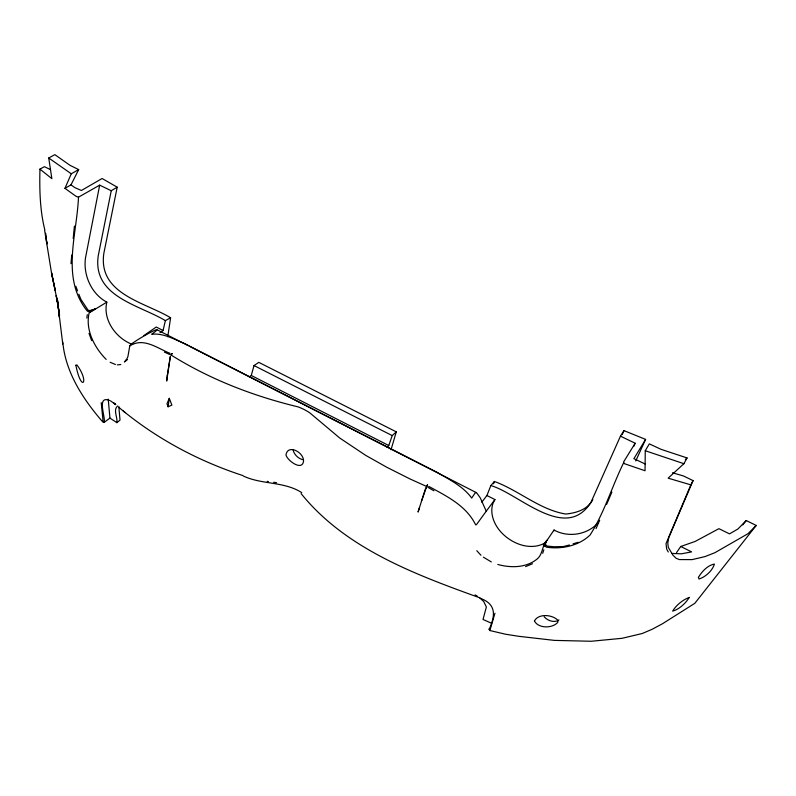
<?xml version="1.0" encoding="UTF-8"?>
<svg xmlns="http://www.w3.org/2000/svg" width="796" height="796" viewBox="0 0 796 796"><rect width="100%" height="100%" fill="white"/><g stroke="black" fill="none" stroke-linecap="round" stroke-linejoin="round"><path stroke-width="1.19" d="M494.953 613.228L489.868 630.532L505.331 634.183L518.614 636.293L554.454 640.392L591.299 641.258L622.094 638.302L642.133 633.536L651.954 629.387L662.481 623.746L694.789 603.348L756.2 525.46L746.25 520.534L737.922 528.992L729.514 533.877L718.927 528.673L695.097 541.459L680.759 546.484L676.461 552.703M672.471 472.754L683.555 475.998L693.067 480.605L690.838 484.854L668.143 478.177L683.893 463.69L687.067 457.939L661.098 449.352L649.327 443.879L645.258 450.735L645.049 470.754L624.542 463.73L623.527 462.078L635.168 443.233L620.462 436.148L591.1 502.007C565.847 543.011 518.624 493.331 490.853 485.59L486.903 495.53L481.789 502.186M101.221 402.676L103.162 422.009L104.316 422.238L109.948 418.109L108.216 399.114M50.476 169.618L44.397 166.682L39.949 169.12C39.462 189.498 39.88 210.174 44.865 230.064M118.813 406.338L120.007 420.119L116.903 422.656L109.948 418.109M623.596 462.854C611.925 486.625 604.323 512.743 590.085 535.012C578.762 545.897 561.628 549.439 546.454 547.18L544.882 546.056L545.827 542.086L554.046 530.017C567.966 537.827 586.801 534.952 597.677 523.28M553.986 530.803L554.046 530.017M70.993 263.655L71.749 254.989M73.202 238.551L74.406 226.074M78.486 197.179C76.963 234.87 60.695 278.401 87.341 311.107L90.097 312.301L106.833 302.142C91.401 293.983 83.063 274.978 85.48 257.974L99.669 185.15L111.241 190.732L117.201 187.179L102.097 178.503L81.401 190.493L74.854 187.637L70.993 184.861L64.954 188.344L76.078 196.333L78.486 197.179L99.669 185.15M489.868 630.532L489.142 628.731M86.844 318.101L87.271 314.659M168.095 406.786L169.279 398.328L171.876 405.094L168.095 406.786L166.991 403.741L169.279 398.328M167.747 336.708L170.613 317.773C144.603 302.072 97.948 294.112 103.828 253.436L117.201 187.179M111.241 190.732L98.216 255.884C92.396 296.749 139.22 304.808 165.379 320.629L170.613 317.773M127.32 359.712L124.375 361.961L126.634 359.454L126.106 360.538L127.907 356.618L129.778 345.892C130.544 342.549 171.319 320.161 151.668 334.27C163.299 332.837 174.205 339.355 184.732 343.653L437.492 472.555C449.68 479.799 463.202 486.386 471.71 498.067L475.471 492.495L476.983 493.271L480.306 497.928L486.247 511.201L476.406 524.713L475.66 524.823C466.088 505.45 446.695 496.246 428.785 486.376M170.931 354.956L172.244 353.543L170.931 354.956C210.054 379.423 253.407 396.09 298.122 406.885A40.556 25.89 12.6 0 1 309.833 412.875L339.723 438.019L365.772 455.411L386.846 467.282L410 478.953L426.457 486.396L427.571 484.754L425.223 489.45L418.059 512.067L419.522 507.47M160.016 332.658L163.061 330.529L165.379 320.629M249.387 377.015L251.277 375.473L254.014 365.553L258.819 362.369L396.299 431.86L391.025 449.74M489.052 629.656C494.843 616.86 497.082 605.099 481.55 598.771M421.721 500.585L427.044 485.451M542.693 553.3L543.827 549.827M387.135 447.282L388.776 445.531L392.209 435.591L396.299 431.86M493.56 483.779L494.396 481.461C518.843 490.396 539.708 509.768 565.737 514.037C576.145 513.042 587.747 509.609 592.841 499.609M70.993 184.861L78.675 169.618L69.869 165.23L54.864 154.653L48.725 157.996L51.869 178.662L39.949 169.12M64.954 188.344L71.272 173.787L78.675 169.618M106.833 302.142C102.545 319.932 116.186 338.539 132.624 344.499M606.661 504.306L611.885 492.097M596.045 528.604L599.706 520.216M690.838 484.854L666.033 543.608L666.65 549.001L668.282 552.006M622.223 434.586L623.984 430.626L645.606 439.402L635.735 460.974M693.067 480.605L668.779 537.569L667.814 542.962L668.242 547.27L672.988 555.22L676.172 558.304L679.326 559.568L692.072 559.618L704.997 556.603L714.878 552.703L747.961 533.718L756.2 525.46M633.676 446.526L635.168 443.233M486.903 495.53L494.923 499.55L493.082 503.092A33.979 25.402 34.6 0 0 498.873 529.549C509.38 543.141 530.395 552.116 546.136 542.285M645.606 439.402L633.895 458.675L645.108 463.969M620.462 436.148L623.984 430.626M543.379 545.35L546.991 540.215C541.608 545.817 543.21 555.2 535.907 559.956C525.091 567.946 510.306 567.916 497.838 564.483M486.247 511.201L494.923 499.55M742.688 524.912L746.25 520.534M490.853 485.59L494.396 481.461M685.326 459.551L687.067 457.939M90.097 312.301L89.072 313.166C85.242 330.051 94.535 347.703 106.176 359.414M89.888 310.569L88.724 311.535L95.411 308.739L89.729 311.972L93.132 309.783L89.888 310.569L88.107 310.211L80.953 299.445L78.824 294.231M143.907 335.554L156.265 327.007L163.061 330.529M525.599 566.613L532.534 563.727M129.778 345.892C143.648 337.086 157.27 348.28 170.095 353.374M573.07 543.837L578.165 542.275M569.409 544.981L563.429 546.534L554.036 546.752L547.041 546.046L545.658 544.713M117.569 406.02C112.883 409.92 117.778 417.482 116.903 422.656M117.301 364.886L120.793 364.528M671.496 553.419L681.336 553.827L691.595 551.887L680.759 546.484M267.177 481.361L268.411 481.54M273.685 482.267L276.56 482.694M683.893 463.69L645.258 450.735M242.76 475.53C197.776 460.834 155.29 438.029 119.042 407.512M243.357 476.058C262.003 484.774 284.281 481.311 301.744 492.644M115.48 364.508L110.117 362.27M109.739 400.547C96.406 394.915 105.4 416.507 104.316 422.238M491.351 623.178L483.023 619.477L486.366 606.97L483.699 601.497L479.192 597.428M164.404 352.111L169.657 354.479M480.087 597.915C415.592 574.632 345.494 548.762 301.117 493.59M254.014 365.553L392.209 435.591M251.277 375.473L388.776 445.531M157.489 329.972L188.184 345.633M189.279 346.19L475.998 492.435M427.89 487.321L433.91 490.784M475.073 594.891L477.341 596.204M491.321 561.936L483.381 557.16M110.574 400.915L115.37 404.269L113.689 402.985L114.833 403.87M71.272 173.787L48.725 157.996M103.162 422.009L101.978 421.054C82.804 398.726 65.481 372.16 62.785 342.131M123.201 410.965L125.36 412.696M114.883 403.91L115.848 404.726M476.794 550.713L480.943 555.26M544.156 616.741C547.22 620.333 552.484 622.402 557.11 620.97A10.537 7.492 32.5 0 0 558.901 619.925M75.829 286.311L77.59 290.908M88.993 333.345L91.659 340.598M56.267 295.784L58.496 307.127L51.551 272.779L55.272 290.54L51.71 274.132L44.695 230.76M56.237 295.684L59.551 315.425L57.949 304.201M46.457 240.442L47.073 243.924L45.68 235.934M58.048 305.953L58.755 310.36M45.631 233.248L46.397 238.044M62.765 344.011L57.461 300.908M58.964 314.957L59.222 317.087M57.392 299.425L57.67 301.813M57.451 300.54L57.819 304.888L57.431 300.002M303.415 459.76A10.258 7.323 44.6 0 1 293.027 449.72M689.286 597.428C685.654 603.259 679.147 609.428 672.66 611.099C676.212 605.159 682.829 599.776 689.286 597.428M75.879 365.264C81.401 393.542 89.858 382.04 76.933 364.966L75.879 365.264M303.505 461.441C302.042 471.242 287.475 460.745 285.963 454.964C287.724 443.501 304.39 452.526 303.505 461.441M167.26 375.742L166.672 381.055L170.324 356.459L167.26 375.742M698.42 577.408L699.037 579.03C705.634 576.861 712.4 570.752 714.42 564.065C707.793 565.21 701.823 571.528 698.42 577.408M534.424 620.93C538.285 628.711 552.593 628.551 557.837 622.273L557.767 620.144C552.225 614.522 538.534 613.308 534.424 620.93M545.827 542.086L544.882 546.056L543.758 545.379L545.827 542.086"/></g></svg>
